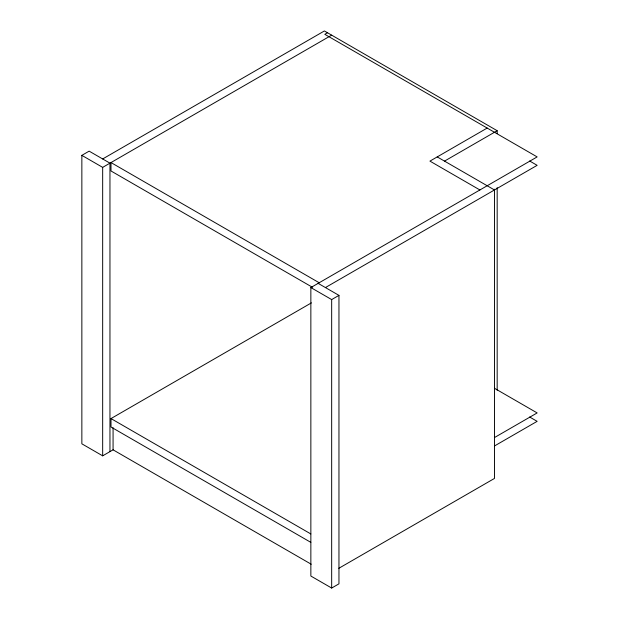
<?xml version="1.0" encoding="UTF-8"?>
<svg xmlns="http://www.w3.org/2000/svg" width="619" height="619" viewBox="0 0 619 619"><rect width="100%" height="100%" fill="white"/><g stroke="black" fill="none" stroke-linecap="round" stroke-linejoin="round"><path stroke-width="0.93" d="M113.3 449.696L102.669 455.839L81.855 443.815L81.855 155.354L89.136 151.144L109.958 163.161L109.958 451.63M102.669 158.959L324.387 30.95L497.173 130.71L497.173 133.603M327.505 32.753L324.805 34.316L537.145 156.909L310.854 287.564L310.854 576.034L331.668 588.05L338.957 583.841L338.957 295.379L318.143 283.355M81.855 155.354L102.669 167.37L331.668 35.159M487.184 128.063L429.934 161.118L479.895 189.963M444.504 161.118L497.173 130.71M325.424 287.564L537.145 165.327L529.624 160.979M310.823 542.36L110.994 426.994L110.994 418.576L311.427 302.861M310.854 287.564L331.668 299.581L338.957 295.379M494.558 437.517L537.145 412.927L494.511 388.306M494.558 445.928L537.145 421.338L529.624 416.997M338.817 568.304L494.473 478.433L494.473 189.197M437.223 156.909L494.473 189.963M319.18 282.751L110.994 162.565L110.994 170.976L312.494 287.309M110.994 418.576L310.823 533.942M311.233 564.226L113.076 449.827L113.076 427.714M497.173 187.634L497.173 390.233M331.668 299.581L331.668 588.05M102.669 167.37L102.669 455.839"/></g></svg>
